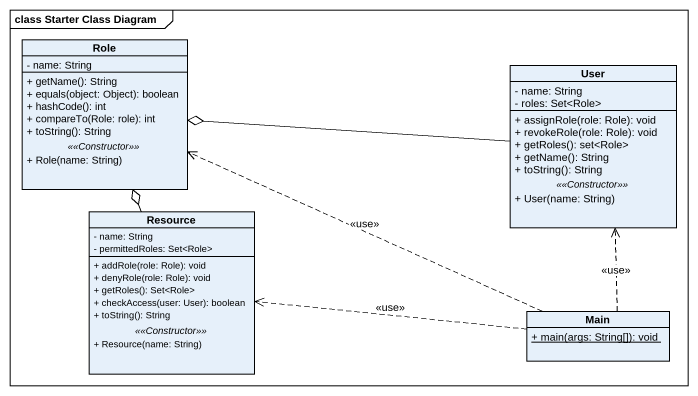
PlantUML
@startuml
mainframe class Starter Class Diagram
hide circle
hide empty members
skinparam classAttributeIconSize 0
class Role {
  - name: String
  --
  + getName(): String
  + equals(object: Object): boolean
  + hashCode(): int
  + compareTo(Role: role): int
  + toString(): String
  .. <<<<Constructor>>>> ..
  + Role(name: String)
}
class User {
  - name: String
  - roles: Set<Role>
  --
  + assignRole(role: Role): void
  + revokeRole(role: Role): void
  + getRoles(): set<Role>
  + getName(): String
  + toString(): String
  .. <<<<Constructor>>>> ..
  + User(name: String)
}
class Resource {
  - name: String
  - permittedRoles: Set<Role>
  --
  + addRole(role: Role): void
  + denyRole(role: Role): void
  + getRoles(): Set<Role>
  + checkAccess(user: User): boolean
  + toString(): String
  .. <<<<Constructor>>>> ..
  + Resource(name: String)
}
class Main {
  {static} + main(args: String[]): void
}
User -left-o Role
Resource -up-o Role
Main .left.> Role : <<use>>
Main .up.> User : <<use>>
Main .left.> Resource : <<use>>
@enduml
